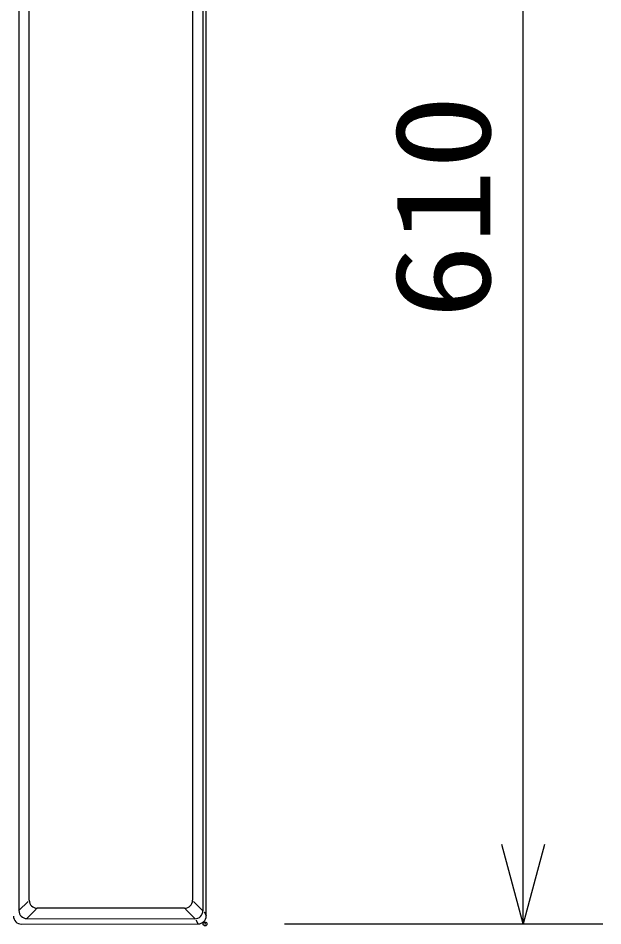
# Model space of a CAD drawing. Units: millimetres, scale not verified. Extents: x -63 to 63, y -57 to 57.
# Drawn here: x 16.1 to 30.8, y -3.43 to 19.41 of the extents above; entities that cross this region are included whole.
import ezdxf
from ezdxf.enums import TextEntityAlignment as Align

# ---------------------------------------------------------------- set-up
doc = ezdxf.new("R2010")
doc.units = ezdxf.units.MM
doc.header["$LTSCALE"] = 0.190236
doc.header["$PDMODE"] = 32
doc.header["$PDSIZE"] = 0.0951
for name, color, linetype in [('0-2_GAIKEI', 1, 'Continuous'), ('0-3_WAKU', 3, 'Continuous'), ('0-4_DEFPOINTS', 7, 'Continuous')]:
    doc.layers.add(name, color=color, linetype=linetype)
doc.styles.add('ＭＳ ゴシック', font='')
doc.styles.get('ＭＳ ゴシック').set_extended_font_data('MS Gothic')

# ---------------------------------------------------------------- blocks, each defined once
blk = doc.blocks.new('_OPEN30')
at = {"layer": '0-2_GAIKEI', "color": 7}
blk.add_line((0, 0), (-1, 0), dxfattribs=at)
blk.add_lwpolyline([(-1, 0.26795), (0, 0), (-1, -0.26795)], dxfattribs=at)

msp = doc.modelspace()

# ---------------------------------------------------------------- linework, layer by layer
at = {"layer": '0-2_GAIKEI'}
for p, q in [((16.1222, 32.484), (16.1222, -3.0464)), ((20.7486, 32.4859), (20.7486, -3.0483)), ((16.3826, -2.7862), (16.3826, 32.2237)), ((20.4884, 32.2237), (20.4884, -2.7862)), ((16.1222, -3.0467), (16.3559, -2.8127)), ((20.7486, -3.0474), (20.5149, -2.8128)), ((16.322, -3.2464), (16.5559, -3.0127)), ((20.2884, -2.9862), (16.5826, -2.9862)), ((20.315, -3.0127), (20.5513, -3.2484)), ((16.3221, -3.2464), (20.5485, -3.2483))]:
    msp.add_line(p, q, dxfattribs=at)
at = {"layer": '0-2_GAIKEI', "color": 7}
for p, q in [((20.831, -3.1798), (20.831, 32.6135)), ((20.831, -3.1759), (20.831, -3.1759)), ((16.186, -3.3829), (20.6311, -3.3798))]:
    msp.add_line(p, q, dxfattribs=at)
at = {"layer": '0-2_GAIKEI'}
for points in [[(20.7838, -3.0837), (20.7847, -3.0855), (20.7857, -3.0874), (20.7866, -3.0892), (20.7876, -3.0911), (20.7885, -3.0929), (20.7895, -3.0948), (20.7904, -3.0966), (20.7914, -3.0985), (20.7923, -3.1003), (20.7932, -3.1021), (20.7942, -3.104), (20.7951, -3.1058), (20.7961, -3.1077), (20.797, -3.1095), (20.798, -3.1114), (20.7989, -3.1132), (20.7998, -3.1151), (20.8008, -3.1169), (20.8017, -3.1187), (20.8027, -3.1206), (20.8036, -3.1224), (20.8046, -3.1243), (20.8055, -3.1261), (20.8065, -3.128), (20.8074, -3.1298), (20.8083, -3.1317), (20.8093, -3.1335), (20.8102, -3.1354), (20.8112, -3.1372), (20.8121, -3.139), (20.8131, -3.1409), (20.814, -3.1427), (20.8149, -3.1446), (20.8159, -3.1464), (20.8168, -3.1483), (20.8178, -3.1501), (20.8187, -3.152), (20.8197, -3.1538), (20.8206, -3.1556)], [(20.8206, -3.1556), (20.8215, -3.1575), (20.8225, -3.1593), (20.8234, -3.1612), (20.8244, -3.163), (20.8253, -3.1649), (20.8263, -3.1667), (20.8272, -3.1686), (20.8281, -3.1704), (20.8291, -3.1723), (20.83, -3.1741), (20.831, -3.1759)], [(20.594, -3.3046), (20.5931, -3.3027), (20.5922, -3.3007), (20.5913, -3.2988), (20.5904, -3.2969), (20.5895, -3.2949), (20.5887, -3.293), (20.5878, -3.2911), (20.5869, -3.2892), (20.586, -3.2872), (20.5851, -3.2853), (20.5842, -3.2834), (20.5842, -3.2834)], [(20.6286, -3.3798), (20.6277, -3.3778), (20.6268, -3.3759), (20.626, -3.374), (20.6251, -3.3721), (20.6242, -3.3701), (20.6233, -3.3682), (20.6224, -3.3663), (20.6215, -3.3644), (20.6206, -3.3624), (20.6197, -3.3605), (20.6188, -3.3586), (20.618, -3.3566), (20.6171, -3.3547), (20.6162, -3.3528), (20.6153, -3.3509), (20.6144, -3.3489), (20.6135, -3.347), (20.6126, -3.3451), (20.6117, -3.3431), (20.6108, -3.3412), (20.61, -3.3393), (20.6091, -3.3374), (20.6082, -3.3354), (20.6073, -3.3335), (20.6064, -3.3316), (20.6055, -3.3297), (20.6046, -3.3277), (20.6037, -3.3258), (20.6029, -3.3239), (20.602, -3.3219), (20.6011, -3.32), (20.6002, -3.3181), (20.5993, -3.3162), (20.5984, -3.3142), (20.5975, -3.3123), (20.5966, -3.3104), (20.5958, -3.3084), (20.5949, -3.3065), (20.594, -3.3046)]]:
    msp.add_lwpolyline(points, dxfattribs=at)
at = {"layer": '0-2_GAIKEI', "color": 7}
for points in [[(20.6289, -3.3799), (20.6289, -3.3799), (20.6289, -3.3799), (20.6288, -3.3798), (20.6288, -3.3798), (20.6288, -3.3798), (20.6288, -3.3798), (20.6287, -3.3798), (20.6287, -3.3798), (20.6287, -3.3798), (20.6287, -3.3798), (20.6286, -3.3798)], [(20.63, -3.38), (20.63, -3.38), (20.6299, -3.38), (20.6299, -3.38), (20.6299, -3.38), (20.6298, -3.38), (20.6298, -3.38), (20.6298, -3.38), (20.6298, -3.38), (20.6297, -3.38), (20.6297, -3.38), (20.6297, -3.38), (20.6297, -3.38), (20.6296, -3.38), (20.6296, -3.38), (20.6296, -3.38), (20.6295, -3.38), (20.6295, -3.38), (20.6295, -3.38), (20.6295, -3.38), (20.6294, -3.38), (20.6294, -3.38), (20.6294, -3.38), (20.6293, -3.38), (20.6293, -3.38), (20.6293, -3.38), (20.6293, -3.38), (20.6292, -3.38), (20.6292, -3.38), (20.6292, -3.3799), (20.6292, -3.3799), (20.6291, -3.3799), (20.6291, -3.3799), (20.6291, -3.3799), (20.629, -3.3799), (20.629, -3.3799), (20.629, -3.3799), (20.629, -3.3799), (20.6289, -3.3799), (20.6289, -3.3799)]]:
    msp.add_lwpolyline(points, dxfattribs=at)
at = {"layer": '0-2_GAIKEI'}
for centre, start, end in [((16.5826, -2.7862), 180, 270), ((20.2884, -2.7862), 270, 0), ((16.3222, -3.0464), 180, 269.97396), ((20.5486, -3.0483), 269.97396, 0)]:
    msp.add_arc(centre, 0.2, start, end, dxfattribs=at)
at = {"layer": '0-2_GAIKEI', "color": 7}
for centre, start, end in [((16.1858, -3.1829), 180, 270.03983), ((20.631, -3.1798), 270.03983, 0)]:
    msp.add_arc(centre, 0.2, start, end, dxfattribs=at)
at = {"layer": '0-3_WAKU'}
for p, q in [((28.803, -1.3812), (28.803, 30.8188)), ((22.803, -3.3812), (30.803, -3.3812))]:
    msp.add_line(p, q, dxfattribs=at)
at = {"layer": '0-4_DEFPOINTS'}
msp.add_point((20.803, -3.3812), dxfattribs=at)

# ---------------------------------------------------------------- block references
at = {"layer": '0-3_WAKU', "xscale": 2, "yscale": 2, "rotation": 270}
msp.add_blockref('_OPEN30', (28.803, -3.3812), dxfattribs=at)

# ---------------------------------------------------------------- texts
at = {"layer": '0-3_WAKU', "style": 'ＭＳ ゴシック', "width": 1.15}
msp.add_text('610', height=2.406, rotation=90, dxfattribs=at).set_placement((28.6934, 11.8317), align=Align.BOTTOM_LEFT)

doc.saveas('drawing.dxf')
